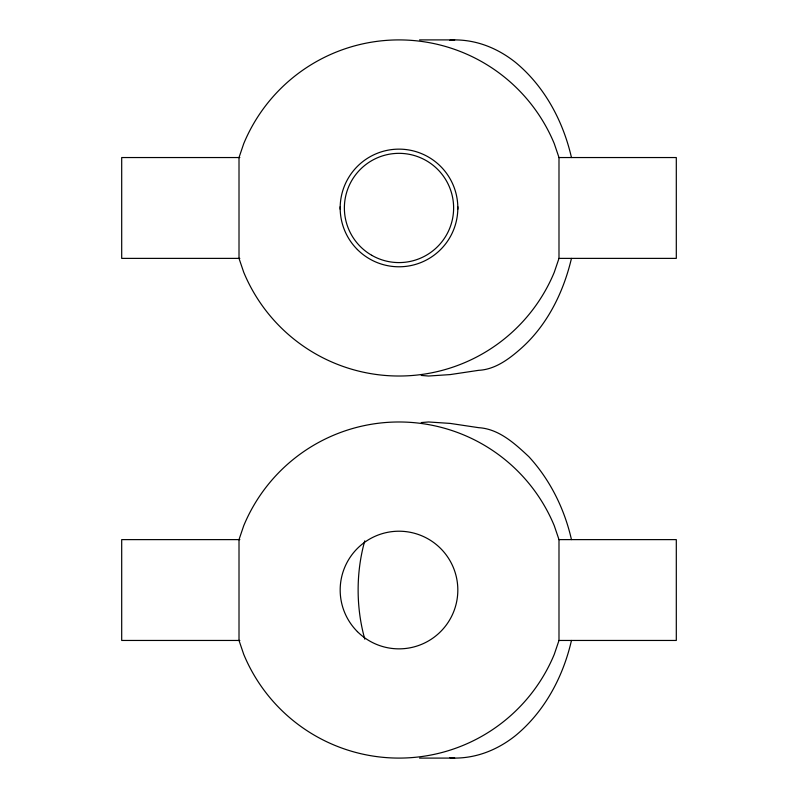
<?xml version="1.0" encoding="UTF-8"?>
<svg xmlns="http://www.w3.org/2000/svg" width="798" height="798" viewBox="0 0 798 798"><rect width="100%" height="100%" fill="white"/><g stroke="black" fill="none" stroke-linecap="round" stroke-linejoin="round"><path stroke-width="1.2" d="M571.458 258.382C563.448 292.507 546.959 325.853 520.246 349.165C508.555 359.429 494.76 369.554 478.69 370.322L450.172 374.591L428.526 376.028L421.264 375.439M571.458 640.455C563.159 676.814 544.575 711.636 515.538 735.586A171.989 122.882 90 0 1 454.7 758.09L419.558 758.1M558.989 258.382L554.271 272.278A168.069 168.069 0 0 1 243.729 272.278L239.011 258.382L239.011 157.545L243.729 143.65A168.069 168.069 0 0 1 554.271 143.65L558.989 157.545L558.989 258.382L676.305 258.382L676.305 157.545L558.989 157.545M558.989 640.455L554.271 654.35A168.069 168.069 0 0 1 243.729 654.35L239.011 640.455L239.011 539.618L243.729 525.722A168.069 168.069 0 0 1 554.271 525.722L558.989 539.618L558.989 640.455L676.305 640.455L676.305 539.618L558.989 539.618M571.458 157.545C563.159 121.186 544.575 86.364 515.538 62.414A171.989 122.882 90 0 0 454.7 39.91L449.793 40.349M421.264 422.561L428.526 421.972L450.172 423.409L478.69 427.678C498.86 428.875 514.77 443.528 528.875 456.705C550.171 479.877 564.535 509.004 571.458 539.618M419.558 39.9L454.7 39.9M239.839 157.545L121.695 157.545L121.695 258.382L239.839 258.382M239.839 539.618L121.695 539.618L121.695 640.455L239.839 640.455M454.7 758.1L449.793 757.651M457.823 206.732L457.823 209.206M340.177 206.732L340.177 209.206M364.806 639.168A134.393 96.019 90 0 1 364.756 540.874M357.404 631.627A58.823 58.823 0 0 0 455.818 605.263A58.823 58.823 0 0 0 383.778 533.214A58.823 58.823 0 0 0 357.404 631.627M357.404 249.555A58.823 58.823 0 0 0 455.818 223.191A58.823 58.823 0 0 0 383.778 151.141A58.823 58.823 0 0 0 357.404 249.555M371.688 255.27A54.623 54.623 0 0 0 453.623 207.969A54.623 54.623 0 0 0 371.688 160.657A54.623 54.623 0 0 0 371.688 255.27"/></g></svg>
